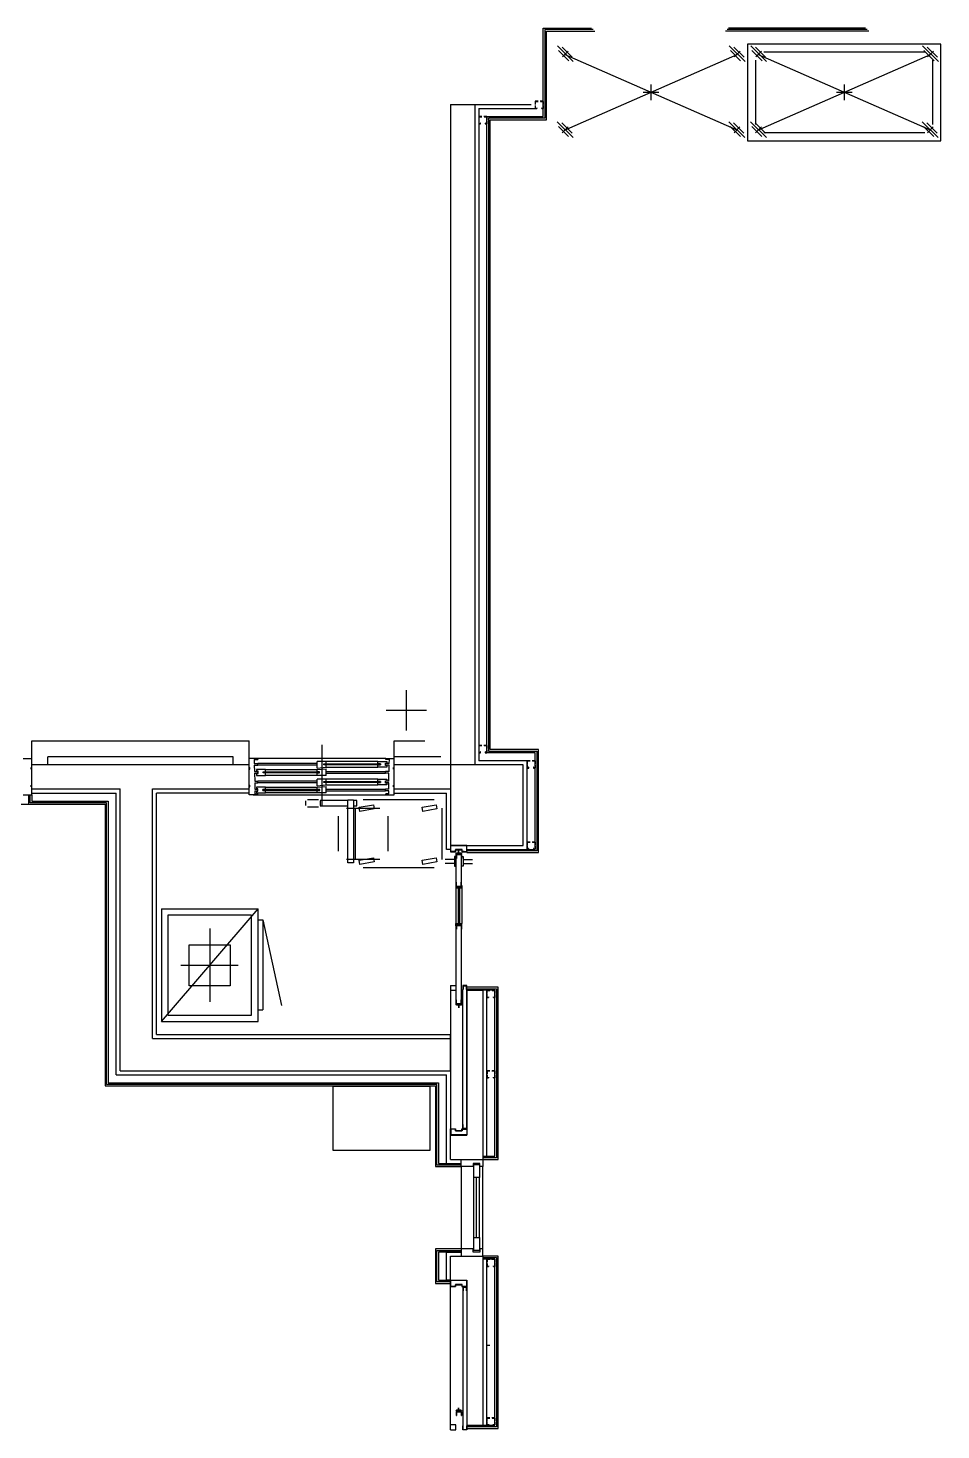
# Model space of a CAD drawing. Header units: millimetres. Extents: x 1148348 to 1160095, y -974650 to -965784.
# Drawn here: x 1154430 to 1160095, y -974489 to -965784 of the extents above; entities that cross this region are included whole.
import ezdxf

# ---------------------------------------------------------------- set-up
doc = ezdxf.new("R2010")
doc.units = ezdxf.units.MM
for name, color, linetype in [('04창호', 4, 'Continuous'), ('FIN', 150, 'Continuous'), ('SYM', 7, 'Continuous'), ('WAL', 3, 'Continuous'), ('WAL-2', 62, 'Continuous'), ('WIN', 4, 'Continuous'), ('급식기구', 8, 'Continuous'), ('기존', 9, 'Continuous')]:
    doc.layers.add(name, color=color, linetype=linetype)

# ---------------------------------------------------------------- blocks, each defined once
blk = doc.blocks.new('1f plan-1')
at = {"layer": '04창호'}
for p, q in [((1157052.196, -970858.899), (1157052.196, -970898.899)), ((1157067.196, -970858.899), (1157052.196, -970858.899)), ((1157053.796, -970860.499), (1157067.196, -970860.499)), ((1157053.796, -970897.299), (1157053.796, -970860.499)), ((1157151.596, -970862.099), (1157053.796, -970862.099)), ((1157067.196, -970860.499), (1157067.196, -970858.899)), ((1157122.196, -970860.499), (1157067.196, -970860.499)), ((1157122.196, -970858.899), (1157122.196, -970860.499)), ((1157153.196, -970858.899), (1157122.196, -970858.899)), ((1157122.196, -970860.499), (1157135.596, -970860.499)), ((1157151.596, -970860.499), (1157122.196, -970860.499)), ((1157151.596, -970897.299), (1157151.596, -970860.499)), ((1157153.196, -970898.899), (1157153.196, -970858.899)), ((1157075.727, -970946.399), (1157018.227, -970946.399)), ((1157052.196, -970898.899), (1157083.196, -970898.899)), ((1157081.596, -970897.299), (1157053.796, -970897.299)), ((1157075.727, -970928.899), (1157075.727, -970988.899)), ((1157085.727, -970928.899), (1157075.727, -970928.899)), ((1157081.596, -970885.299), (1157081.596, -970897.299)), ((1157123.796, -970885.299), (1157081.596, -970885.299)), ((1157083.196, -970886.899), (1157122.196, -970886.899)), ((1157083.196, -970898.899), (1157083.196, -970886.899)), ((1157085.727, -971112.899), (1157085.727, -970909.199)), ((1157085.927, -970908.899), (1157085.927, -970905.699)), ((1157101.727, -970908.899), (1157085.927, -970908.899)), ((1157095.027, -970908.999), (1157085.927, -970908.999)), ((1157095.027, -970908.999), (1157085.927, -970908.999)), ((1157086.227, -971112.899), (1157086.227, -970909.599)), ((1157094.627, -970909.499), (1157086.327, -970909.499)), ((1157094.627, -970909.499), (1157086.327, -970909.499)), ((1157094.627, -970909.699), (1157086.427, -970909.699)), ((1157086.427, -970909.699), (1157086.427, -970910.199)), ((1157086.427, -970909.699), (1157086.427, -970910.199)), ((1157094.627, -970909.699), (1157086.427, -970909.699)), ((1157095.027, -970910.199), (1157086.427, -970910.199)), ((1157095.027, -970910.199), (1157086.427, -970910.199)), ((1157086.427, -970914.999), (1157086.427, -970939.799)), ((1157086.427, -970939.799), (1157087.627, -970939.799)), ((1157086.627, -970914.799), (1157118.827, -970914.799)), ((1157087.627, -970916.099), (1157087.627, -970939.799)), ((1157087.727, -970915.999), (1157117.727, -970915.999)), ((1157087.927, -970906.999), (1157087.927, -970905.699)), ((1157101.727, -970906.999), (1157087.927, -970906.999)), ((1157101.727, -970910.299), (1157089.227, -970910.299)), ((1157089.227, -970910.299), (1157089.227, -970912.199)), ((1157089.227, -970912.199), (1157116.227, -970912.199)), ((1157095.227, -970909.199), (1157095.227, -970909.999)), ((1157095.227, -970909.199), (1157095.227, -970909.999)), ((1157101.727, -970906.999), (1157101.727, -970890.933)), ((1157101.727, -970910.299), (1157101.727, -970908.899)), ((1157103.727, -970906.999), (1157103.727, -970890.933)), ((1157117.527, -970906.999), (1157103.727, -970906.999)), ((1157103.727, -970910.299), (1157103.727, -970908.899)), ((1157103.727, -970908.899), (1157119.527, -970908.899)), ((1157103.727, -970910.299), (1157116.227, -970910.299)), ((1157110.227, -970909.199), (1157110.227, -970909.999)), ((1157110.227, -970909.199), (1157110.227, -970909.999)), ((1157110.427, -970908.999), (1157119.527, -970908.999)), ((1157110.427, -970908.999), (1157119.527, -970908.999)), ((1157110.427, -970910.199), (1157119.027, -970910.199)), ((1157110.427, -970910.199), (1157119.027, -970910.199)), ((1157110.827, -970909.499), (1157119.127, -970909.499)), ((1157110.827, -970909.499), (1157119.127, -970909.499)), ((1157110.827, -970909.699), (1157119.027, -970909.699)), ((1157110.827, -970909.699), (1157119.027, -970909.699)), ((1157116.227, -970910.299), (1157116.227, -970912.199)), ((1157117.527, -970905.699), (1157117.527, -970906.999)), ((1157117.827, -970916.099), (1157117.827, -970939.799)), ((1157117.827, -970939.799), (1157119.027, -970939.799)), ((1157119.027, -970909.699), (1157119.027, -970910.199)), ((1157119.027, -970909.699), (1157119.027, -970910.199)), ((1157119.027, -970914.999), (1157119.027, -970939.799)), ((1157119.227, -971112.899), (1157119.227, -970909.599)), ((1157119.527, -970905.699), (1157119.527, -970908.899)), ((1157119.727, -971112.899), (1157119.727, -970909.199)), ((1157119.727, -970928.899), (1157129.727, -970928.899)), ((1157122.196, -970886.899), (1157122.196, -970898.899)), ((1157122.196, -970898.899), (1157153.196, -970898.899)), ((1157123.796, -970897.299), (1157123.796, -970885.299)), ((1157123.796, -970897.299), (1157151.596, -970897.299)), ((1157135.596, -970897.299), (1157123.796, -970897.299)), ((1157129.727, -970928.899), (1157129.727, -970988.899)), ((1157129.727, -970946.399), (1157187.227, -970946.399)), ((1157075.727, -970971.399), (1157018.227, -970971.399)), ((1157075.727, -970988.899), (1157085.727, -970988.899)), ((1157129.727, -970988.899), (1157119.727, -970988.899)), ((1157129.727, -970971.399), (1157187.227, -970971.399)), ((1157084.727, -971108.899), (1157084.727, -971122.899)), ((1157084.727, -971108.899), (1157085.627, -971108.899)), ((1157084.727, -971122.899), (1157098.727, -971122.899)), ((1157084.727, -971122.899), (1157084.727, -971344.899)), ((1157085.627, -971108.899), (1157085.627, -971112.999)), ((1157085.627, -971112.999), (1157098.727, -971112.999)), ((1157085.627, -971113.899), (1157085.627, -971121.899)), ((1157085.627, -971113.899), (1157098.727, -971113.899)), ((1157085.627, -971121.899), (1157098.727, -971121.899)), ((1157086.227, -971112.899), (1157085.727, -971112.899)), ((1157086.227, -971112.899), (1157085.727, -971112.899)), ((1157086.427, -971112.699), (1157086.427, -971087.899)), ((1157086.427, -971087.899), (1157087.627, -971087.899)), ((1157086.627, -971112.899), (1157118.827, -971112.899)), ((1157086.627, -971112.899), (1157118.827, -971112.899)), ((1157087.627, -971111.599), (1157087.627, -971087.899)), ((1157087.727, -971111.699), (1157117.727, -971111.699)), ((1157087.727, -971111.699), (1157117.727, -971111.699)), ((1157098.727, -971112.999), (1157098.727, -971113.899)), ((1157098.727, -971121.899), (1157098.727, -971122.899)), ((1157098.727, -971122.899), (1157098.727, -971344.899)), ((1157100.227, -971113.391), (1157105.227, -971113.391)), ((1157100.227, -971354.421), (1157100.227, -971113.391)), ((1157101.727, -971354.421), (1157101.727, -971113.391)), ((1157103.727, -971354.421), (1157103.727, -971113.391)), ((1157105.227, -971354.421), (1157105.227, -971113.391)), ((1157106.727, -971112.999), (1157106.727, -971113.899)), ((1157106.727, -971112.999), (1157119.827, -971112.999)), ((1157106.727, -971113.899), (1157119.827, -971113.899)), ((1157106.727, -971121.899), (1157106.727, -971122.899)), ((1157106.727, -971121.899), (1157119.827, -971121.899)), ((1157106.727, -971122.899), (1157120.727, -971122.899)), ((1157106.727, -971122.899), (1157106.727, -971344.899)), ((1157117.827, -971111.599), (1157117.827, -971087.899)), ((1157117.827, -971087.899), (1157119.027, -971087.899)), ((1157119.027, -971112.699), (1157119.027, -971087.899)), ((1157119.227, -971112.899), (1157119.727, -971112.899)), ((1157119.227, -971112.899), (1157119.727, -971112.899)), ((1157119.227, -971112.999), (1157119.827, -971112.999)), ((1157119.227, -971112.999), (1157119.827, -971112.999)), ((1157119.827, -971108.899), (1157119.827, -971112.999)), ((1157119.827, -971108.899), (1157120.727, -971108.899)), ((1157119.827, -971113.899), (1157119.827, -971121.899)), ((1157120.727, -971108.899), (1157120.727, -971122.899)), ((1157120.727, -971122.899), (1157120.727, -971344.899)), ((1157084.727, -971358.899), (1157084.727, -971344.899)), ((1157084.727, -971344.899), (1157098.727, -971344.899)), ((1157084.727, -971358.899), (1157085.627, -971358.899)), ((1157085.627, -971353.899), (1157085.627, -971345.899)), ((1157085.627, -971345.899), (1157098.727, -971345.899)), ((1157085.627, -971353.899), (1157098.727, -971353.899)), ((1157085.627, -971358.899), (1157085.627, -971354.799)), ((1157085.627, -971354.799), (1157098.727, -971354.799)), ((1157086.227, -971354.899), (1157085.727, -971354.899)), ((1157086.227, -971354.899), (1157085.727, -971354.899)), ((1157085.727, -971848.599), (1157085.727, -971354.899)), ((1157086.227, -971848.204), (1157086.227, -971354.899)), ((1157086.427, -971355.099), (1157086.427, -971379.899)), ((1157086.427, -971379.899), (1157087.627, -971379.899)), ((1157086.627, -971354.899), (1157118.827, -971354.899)), ((1157086.627, -971354.899), (1157118.827, -971354.899)), ((1157087.627, -971356.199), (1157087.627, -971379.899)), ((1157087.727, -971356.099), (1157117.727, -971356.099)), ((1157087.727, -971356.099), (1157117.727, -971356.099)), ((1157098.727, -971345.899), (1157098.727, -971344.899)), ((1157098.727, -971354.799), (1157098.727, -971353.899)), ((1157100.227, -971354.421), (1157105.227, -971354.421)), ((1157106.727, -971345.899), (1157106.727, -971344.899)), ((1157106.727, -971344.899), (1157120.727, -971344.899)), ((1157106.727, -971345.899), (1157119.827, -971345.899)), ((1157106.727, -971354.799), (1157106.727, -971353.899)), ((1157106.727, -971353.899), (1157119.827, -971353.899)), ((1157106.727, -971354.799), (1157119.827, -971354.799)), ((1157117.827, -971356.199), (1157117.827, -971379.899)), ((1157117.827, -971379.899), (1157119.027, -971379.899)), ((1157119.027, -971355.099), (1157119.027, -971379.899)), ((1157119.227, -971354.799), (1157119.827, -971354.799)), ((1157119.227, -971354.799), (1157119.827, -971354.799)), ((1157119.227, -971354.899), (1157119.727, -971354.899)), ((1157119.227, -971354.899), (1157119.727, -971354.899)), ((1157119.227, -971848.199), (1157119.227, -971354.899)), ((1157119.727, -971848.599), (1157119.727, -971354.899)), ((1157119.827, -971353.899), (1157119.827, -971345.899)), ((1157119.827, -971358.899), (1157119.827, -971354.799)), ((1157119.827, -971358.899), (1157120.727, -971358.899)), ((1157120.727, -971358.899), (1157120.727, -971344.899)), ((1157052.196, -971728.899), (1157083.446, -971728.899)), ((1157052.196, -971728.899), (1157052.196, -972658.899)), ((1157083.446, -971728.899), (1157083.446, -971760.149)), ((1157128.196, -971728.899), (1157128.196, -971729.899)), ((1157153.196, -971728.899), (1157128.196, -971728.899)), ((1157152.196, -971729.899), (1157128.196, -971729.899)), ((1157128.196, -971729.899), (1157128.196, -971754.899)), ((1157152.196, -971729.899), (1157128.196, -971729.899)), ((1157129.696, -971731.399), (1157129.696, -971754.899)), ((1157129.696, -971731.399), (1157150.696, -971731.399)), ((1157150.696, -971754.899), (1157150.696, -971731.399)), ((1157152.196, -971754.899), (1157152.196, -971729.899)), ((1157152.196, -972617.899), (1157152.196, -971729.899)), ((1157153.196, -972618.899), (1157153.196, -971728.899)), ((1157083.446, -971760.149), (1157052.196, -971760.149)), ((1157086.427, -971817.999), (1157087.627, -971817.999)), ((1157086.427, -971842.799), (1157086.427, -971817.999)), ((1157087.627, -971841.699), (1157087.627, -971817.999)), ((1157117.827, -971817.999), (1157119.027, -971817.999)), ((1157117.827, -971841.699), (1157117.827, -971817.999)), ((1157119.027, -971842.799), (1157119.027, -971817.999)), ((1157128.196, -972592.899), (1157128.196, -971754.899)), ((1157129.696, -971754.899), (1157128.196, -971754.899)), ((1157150.696, -971754.899), (1157152.196, -971754.899)), ((1157095.027, -971848.799), (1157085.927, -971848.799)), ((1157095.027, -971848.799), (1157085.927, -971848.799)), ((1157095.027, -971848.799), (1157085.927, -971848.799)), ((1157085.927, -971848.899), (1157085.927, -971852.099)), ((1157101.727, -971848.899), (1157085.927, -971848.899)), ((1157094.627, -971848.299), (1157086.327, -971848.299)), ((1157094.627, -971848.299), (1157086.327, -971848.299)), ((1157094.627, -971848.299), (1157086.327, -971848.299)), ((1157095.027, -971847.599), (1157086.427, -971847.599)), ((1157086.427, -971848.099), (1157086.427, -971847.599)), ((1157086.427, -971848.099), (1157086.427, -971847.599)), ((1157095.027, -971847.599), (1157086.427, -971847.599)), ((1157086.427, -971848.099), (1157086.427, -971847.599)), ((1157095.027, -971847.599), (1157086.427, -971847.599)), ((1157094.627, -971848.099), (1157086.427, -971848.099)), ((1157094.627, -971848.099), (1157086.427, -971848.099)), ((1157094.627, -971848.099), (1157086.427, -971848.099)), ((1157086.627, -971842.999), (1157118.827, -971842.999)), ((1157087.727, -971841.799), (1157117.727, -971841.799)), ((1157087.927, -971850.799), (1157087.927, -971852.099)), ((1157101.727, -971850.799), (1157087.927, -971850.799)), ((1157089.227, -971845.599), (1157116.227, -971845.599)), ((1157089.227, -971847.499), (1157089.227, -971845.599)), ((1157101.727, -971847.499), (1157089.227, -971847.499)), ((1157095.227, -971848.599), (1157095.227, -971847.799)), ((1157095.227, -971848.599), (1157095.227, -971847.799)), ((1157095.227, -971848.599), (1157095.227, -971847.799)), ((1157101.727, -971847.499), (1157101.727, -971848.899)), ((1157101.727, -971850.799), (1157101.727, -971866.865)), ((1157103.727, -971847.499), (1157103.727, -971848.899)), ((1157103.727, -971847.499), (1157116.227, -971847.499)), ((1157103.727, -971848.899), (1157119.527, -971848.899)), ((1157103.727, -971850.799), (1157103.727, -971866.865)), ((1157117.527, -971850.799), (1157103.727, -971850.799)), ((1157110.227, -971848.599), (1157110.227, -971847.799)), ((1157110.227, -971848.599), (1157110.227, -971847.799)), ((1157110.227, -971848.599), (1157110.227, -971847.799)), ((1157110.427, -971847.599), (1157119.027, -971847.599)), ((1157110.427, -971847.599), (1157119.027, -971847.599)), ((1157110.427, -971847.599), (1157119.027, -971847.599)), ((1157110.427, -971848.799), (1157119.527, -971848.799)), ((1157110.427, -971848.799), (1157119.527, -971848.799)), ((1157110.427, -971848.799), (1157119.527, -971848.799)), ((1157110.827, -971848.099), (1157119.027, -971848.099)), ((1157110.827, -971848.099), (1157119.027, -971848.099)), ((1157110.827, -971848.099), (1157119.027, -971848.099)), ((1157110.827, -971848.299), (1157119.127, -971848.299)), ((1157110.827, -971848.299), (1157119.127, -971848.299)), ((1157110.827, -971848.299), (1157119.127, -971848.299)), ((1157116.227, -971847.499), (1157116.227, -971845.599)), ((1157117.527, -971852.099), (1157117.527, -971850.799)), ((1157119.027, -971848.099), (1157119.027, -971847.599)), ((1157119.027, -971848.099), (1157119.027, -971847.599)), ((1157119.027, -971848.099), (1157119.027, -971847.599)), ((1157119.527, -971852.099), (1157119.527, -971848.899)), ((1157129.696, -972592.899), (1157128.196, -972592.899)), ((1157128.196, -972617.899), (1157128.196, -972592.899)), ((1157129.696, -972616.399), (1157129.696, -972592.899)), ((1157150.696, -972592.899), (1157152.196, -972592.899)), ((1157150.696, -972592.899), (1157150.696, -972616.399)), ((1157152.196, -972592.899), (1157152.196, -972617.899)), ((1157052.196, -972618.899), (1157083.196, -972618.899)), ((1157052.196, -972658.899), (1157052.196, -972618.899)), ((1157052.196, -972658.899), (1157153.196, -972658.899)), ((1157053.796, -972620.499), (1157053.796, -972657.299)), ((1157081.596, -972620.499), (1157053.796, -972620.499)), ((1157151.596, -972657.299), (1157053.796, -972657.299)), ((1157081.596, -972632.499), (1157081.596, -972620.499)), ((1157123.796, -972632.499), (1157081.596, -972632.499)), ((1157083.196, -972618.899), (1157083.196, -972630.899)), ((1157083.196, -972630.899), (1157122.196, -972630.899)), ((1157122.196, -972618.899), (1157153.196, -972618.899)), ((1157122.196, -972630.899), (1157122.196, -972618.899)), ((1157123.796, -972620.499), (1157151.596, -972620.499)), ((1157123.796, -972620.499), (1157123.796, -972632.499)), ((1157152.196, -972617.899), (1157128.196, -972617.899)), ((1157128.196, -972617.899), (1157128.196, -972618.899)), ((1157128.196, -972617.899), (1157152.196, -972617.899)), ((1157152.196, -972618.899), (1157128.196, -972618.899)), ((1157129.696, -972616.399), (1157150.696, -972616.399)), ((1157151.596, -972620.499), (1157151.596, -972657.299)), ((1157153.196, -972618.899), (1157153.196, -972658.899)), ((1157052.196, -973558.899), (1157052.196, -973598.899)), ((1157052.196, -973558.899), (1157153.196, -973558.899)), ((1157052.196, -974488.899), (1157052.196, -973558.899)), ((1157053.796, -973597.299), (1157053.796, -973560.499)), ((1157151.596, -973560.499), (1157053.796, -973560.499)), ((1157151.596, -973597.299), (1157151.596, -973560.499)), ((1157153.196, -973598.899), (1157153.196, -973558.899)), ((1157052.196, -973598.899), (1157083.196, -973598.899)), ((1157081.596, -973597.299), (1157053.796, -973597.299)), ((1157081.596, -973585.299), (1157081.596, -973597.299)), ((1157123.796, -973585.299), (1157081.596, -973585.299)), ((1157083.196, -973586.899), (1157122.196, -973586.899)), ((1157083.196, -973598.899), (1157083.196, -973586.899)), ((1157122.196, -973586.899), (1157122.196, -973598.899)), ((1157122.196, -973598.899), (1157153.196, -973598.899)), ((1157123.796, -973597.299), (1157123.796, -973585.299)), ((1157123.796, -973597.299), (1157151.596, -973597.299)), ((1157128.196, -973599.899), (1157128.196, -973598.899)), ((1157152.196, -973598.899), (1157128.196, -973598.899)), ((1157152.196, -973599.899), (1157128.196, -973599.899)), ((1157128.196, -973599.899), (1157128.196, -973624.899)), ((1157128.196, -973599.899), (1157152.196, -973599.899)), ((1157128.196, -973624.899), (1157128.196, -974462.899)), ((1157129.696, -973624.899), (1157128.196, -973624.899)), ((1157129.696, -973601.399), (1157129.696, -973624.899)), ((1157129.696, -973601.399), (1157150.696, -973601.399)), ((1157150.696, -973624.899), (1157150.696, -973601.399)), ((1157150.696, -973624.899), (1157152.196, -973624.899)), ((1157152.196, -973624.899), (1157152.196, -973599.899)), ((1157152.196, -973599.899), (1157152.196, -974487.899)), ((1157153.196, -973598.899), (1157153.196, -974488.899)), ((1157085.927, -974368.899), (1157085.927, -974365.699)), ((1157101.727, -974368.899), (1157085.927, -974368.899)), ((1157095.027, -974368.999), (1157085.927, -974368.999)), ((1157095.027, -974368.999), (1157085.927, -974368.999)), ((1157095.027, -974368.999), (1157085.927, -974368.999)), ((1157094.627, -974369.499), (1157086.327, -974369.499)), ((1157094.627, -974369.499), (1157086.327, -974369.499)), ((1157094.627, -974369.499), (1157086.327, -974369.499)), ((1157094.627, -974369.699), (1157086.427, -974369.699)), ((1157086.427, -974369.699), (1157086.427, -974370.199)), ((1157086.427, -974369.699), (1157086.427, -974370.199)), ((1157094.627, -974369.699), (1157086.427, -974369.699)), ((1157086.427, -974369.699), (1157086.427, -974370.199)), ((1157094.627, -974369.699), (1157086.427, -974369.699)), ((1157095.027, -974370.199), (1157086.427, -974370.199)), ((1157095.027, -974370.199), (1157086.427, -974370.199)), ((1157095.027, -974370.199), (1157086.427, -974370.199)), ((1157086.427, -974374.999), (1157086.427, -974399.799)), ((1157086.427, -974399.799), (1157087.627, -974399.799)), ((1157086.627, -974374.799), (1157118.827, -974374.799)), ((1157087.627, -974376.099), (1157087.627, -974399.799)), ((1157087.727, -974375.999), (1157117.727, -974375.999)), ((1157087.927, -974366.999), (1157087.927, -974365.699)), ((1157101.727, -974366.999), (1157087.927, -974366.999)), ((1157101.727, -974370.299), (1157089.227, -974370.299)), ((1157089.227, -974370.299), (1157089.227, -974372.199)), ((1157089.227, -974372.199), (1157116.227, -974372.199)), ((1157095.227, -974369.199), (1157095.227, -974369.999)), ((1157095.227, -974369.199), (1157095.227, -974369.999)), ((1157095.227, -974369.199), (1157095.227, -974369.999)), ((1157101.727, -974366.999), (1157101.727, -974350.933)), ((1157101.727, -974370.299), (1157101.727, -974368.899)), ((1157103.727, -974366.999), (1157103.727, -974350.933)), ((1157117.527, -974366.999), (1157103.727, -974366.999)), ((1157103.727, -974370.299), (1157103.727, -974368.899)), ((1157103.727, -974368.899), (1157119.527, -974368.899)), ((1157103.727, -974370.299), (1157116.227, -974370.299)), ((1157110.227, -974369.199), (1157110.227, -974369.999)), ((1157110.227, -974369.199), (1157110.227, -974369.999)), ((1157110.227, -974369.199), (1157110.227, -974369.999)), ((1157110.427, -974368.999), (1157119.527, -974368.999)), ((1157110.427, -974368.999), (1157119.527, -974368.999)), ((1157110.427, -974368.999), (1157119.527, -974368.999)), ((1157110.427, -974370.199), (1157119.027, -974370.199)), ((1157110.427, -974370.199), (1157119.027, -974370.199)), ((1157110.427, -974370.199), (1157119.027, -974370.199)), ((1157110.827, -974369.499), (1157119.127, -974369.499)), ((1157110.827, -974369.499), (1157119.127, -974369.499)), ((1157110.827, -974369.499), (1157119.127, -974369.499)), ((1157110.827, -974369.699), (1157119.027, -974369.699)), ((1157110.827, -974369.699), (1157119.027, -974369.699)), ((1157110.827, -974369.699), (1157119.027, -974369.699)), ((1157116.227, -974370.299), (1157116.227, -974372.199)), ((1157117.527, -974365.699), (1157117.527, -974366.999)), ((1157117.827, -974376.099), (1157117.827, -974399.799)), ((1157117.827, -974399.799), (1157119.027, -974399.799)), ((1157119.027, -974369.699), (1157119.027, -974370.199)), ((1157119.027, -974369.699), (1157119.027, -974370.199)), ((1157119.027, -974369.699), (1157119.027, -974370.199)), ((1157119.027, -974374.999), (1157119.027, -974399.799)), ((1157119.527, -974365.699), (1157119.527, -974368.899)), ((1157083.446, -974457.649), (1157052.196, -974457.649)), ((1157052.196, -974488.899), (1157083.446, -974488.899)), ((1157083.446, -974488.899), (1157083.446, -974457.649)), ((1157129.696, -974462.899), (1157128.196, -974462.899)), ((1157128.196, -974487.899), (1157128.196, -974462.899)), ((1157152.196, -974487.899), (1157128.196, -974487.899)), ((1157128.196, -974488.899), (1157128.196, -974487.899)), ((1157152.196, -974487.899), (1157128.196, -974487.899)), ((1157153.196, -974488.899), (1157128.196, -974488.899)), ((1157129.696, -974486.399), (1157129.696, -974462.899)), ((1157129.696, -974486.399), (1157150.696, -974486.399)), ((1157150.696, -974462.899), (1157152.196, -974462.899)), ((1157150.696, -974462.899), (1157150.696, -974486.399)), ((1157152.196, -974462.899), (1157152.196, -974487.899))]:
    blk.add_line(p, q, dxfattribs=at)
at = {"layer": 'FIN'}
for p, q in [((1154452.196, -970533.899), (1154977.196, -970533.899)), ((1154977.196, -972283.899), (1154977.196, -970533.899)), ((1155802.196, -970533.899), (1155227.196, -970533.899)), ((1155227.196, -972033.899), (1155227.196, -970533.899)), ((1157277.196, -972788.899), (1157277.196, -971758.899)), ((1155227.196, -972033.899), (1157052.196, -972033.899)), ((1157052.196, -972058.899), (1157052.196, -972033.899)), ((1154977.196, -972283.899), (1157027.196, -972283.899)), ((1157027.196, -972833.899), (1157027.196, -972283.899)), ((1157027.196, -972833.899), (1157117.196, -972833.899)), ((1157027.196, -973558.899), (1157027.196, -973383.899)), ((1157027.196, -973383.899), (1157117.196, -973383.899)), ((1157277.196, -974458.899), (1157277.196, -973428.899)), ((1157052.196, -973558.899), (1157027.196, -973558.899))]:
    blk.add_line(p, q, dxfattribs=at)
at = {"layer": 'SYM'}
for p, q in [((1157595.696, -966238.899), (1157577.196, -966238.899)), ((1157577.196, -966238.899), (1157577.196, -966258.899)), ((1157578.196, -966258.045), (1157578.196, -966239.899)), ((1157578.196, -966239.899), (1157595.131, -966239.899)), ((1157627.196, -966238.899), (1157608.696, -966238.899)), ((1157609.261, -966239.899), (1157626.196, -966239.899)), ((1157626.196, -966239.899), (1157626.196, -966258.045)), ((1157627.196, -966258.899), (1157627.196, -966238.899)), ((1157245.696, -966333.899), (1157227.196, -966333.899)), ((1157227.196, -966333.899), (1157227.196, -966353.899)), ((1157228.196, -966353.045), (1157228.196, -966334.899)), ((1157228.196, -966334.899), (1157245.131, -966334.899)), ((1157277.196, -966333.899), (1157258.696, -966333.899)), ((1157259.261, -966334.899), (1157276.196, -966334.899)), ((1157276.196, -966334.899), (1157276.196, -966353.045)), ((1157277.196, -966353.899), (1157277.196, -966333.899)), ((1157577.196, -966263.899), (1157577.196, -966283.899)), ((1157577.196, -966283.899), (1157587.196, -966283.899)), ((1157578.196, -966282.899), (1157578.196, -966264.753)), ((1157586.196, -966282.899), (1157578.196, -966282.899)), ((1157587.196, -966278.899), (1157586.196, -966278.899)), ((1157586.196, -966278.899), (1157586.196, -966282.899)), ((1157587.196, -966283.899), (1157587.196, -966278.899)), ((1157618.196, -966278.899), (1157617.196, -966278.899)), ((1157617.196, -966278.899), (1157617.196, -966283.899)), ((1157617.196, -966283.899), (1157627.196, -966283.899)), ((1157618.196, -966282.899), (1157618.196, -966278.899)), ((1157626.196, -966282.899), (1157618.196, -966282.899)), ((1157626.196, -966264.753), (1157626.196, -966282.899)), ((1157627.196, -966283.899), (1157627.196, -966263.899)), ((1157227.196, -966358.899), (1157227.196, -966378.899)), ((1157227.196, -966378.899), (1157237.196, -966378.899)), ((1157228.196, -966377.899), (1157228.196, -966359.753)), ((1157236.196, -966377.899), (1157228.196, -966377.899)), ((1157237.196, -966373.899), (1157236.196, -966373.899)), ((1157236.196, -966373.899), (1157236.196, -966377.899)), ((1157237.196, -966378.899), (1157237.196, -966373.899)), ((1157268.196, -966373.899), (1157267.196, -966373.899)), ((1157267.196, -966373.899), (1157267.196, -966378.899)), ((1157267.196, -966378.899), (1157277.196, -966378.899)), ((1157268.196, -966377.899), (1157268.196, -966373.899)), ((1157276.196, -966377.899), (1157268.196, -966377.899)), ((1157276.196, -966359.753), (1157276.196, -966377.899)), ((1157277.196, -966378.899), (1157277.196, -966358.899)), ((1157245.696, -970238.899), (1157227.196, -970238.899)), ((1157227.196, -970238.899), (1157227.196, -970258.899)), ((1157228.196, -970258.045), (1157228.196, -970239.899)), ((1157228.196, -970239.899), (1157245.131, -970239.899)), ((1157277.196, -970238.899), (1157258.696, -970238.899)), ((1157259.261, -970239.899), (1157276.196, -970239.899)), ((1157276.196, -970239.899), (1157276.196, -970258.045)), ((1157277.196, -970258.899), (1157277.196, -970238.899)), ((1157227.196, -970263.899), (1157227.196, -970283.899)), ((1157227.196, -970283.899), (1157237.196, -970283.899)), ((1157228.196, -970282.899), (1157228.196, -970264.753)), ((1157236.196, -970282.899), (1157228.196, -970282.899)), ((1157237.196, -970278.899), (1157236.196, -970278.899)), ((1157236.196, -970278.899), (1157236.196, -970282.899)), ((1157237.196, -970283.899), (1157237.196, -970278.899)), ((1157268.196, -970278.899), (1157267.196, -970278.899)), ((1157267.196, -970278.899), (1157267.196, -970283.899)), ((1157267.196, -970283.899), (1157277.196, -970283.899)), ((1157268.196, -970282.899), (1157268.196, -970278.899)), ((1157276.196, -970282.899), (1157268.196, -970282.899)), ((1157276.196, -970264.753), (1157276.196, -970282.899)), ((1157277.196, -970283.899), (1157277.196, -970263.899)), ((1157545.696, -970333.899), (1157527.196, -970333.899)), ((1157527.196, -970333.899), (1157527.196, -970353.899)), ((1157528.196, -970353.045), (1157528.196, -970334.899)), ((1157528.196, -970334.899), (1157545.131, -970334.899)), ((1157577.196, -970333.899), (1157558.696, -970333.899)), ((1157559.261, -970334.899), (1157576.196, -970334.899)), ((1157576.196, -970334.899), (1157576.196, -970353.045)), ((1157577.196, -970353.899), (1157577.196, -970333.899)), ((1157527.196, -970358.899), (1157527.196, -970378.899)), ((1157527.196, -970378.899), (1157537.196, -970378.899)), ((1157528.196, -970377.899), (1157528.196, -970359.753)), ((1157536.196, -970377.899), (1157528.196, -970377.899)), ((1157537.196, -970373.899), (1157536.196, -970373.899)), ((1157536.196, -970373.899), (1157536.196, -970377.899)), ((1157537.196, -970378.899), (1157537.196, -970373.899)), ((1157568.196, -970373.899), (1157567.196, -970373.899)), ((1157567.196, -970373.899), (1157567.196, -970378.899)), ((1157567.196, -970378.899), (1157577.196, -970378.899)), ((1157568.196, -970377.899), (1157568.196, -970373.899)), ((1157576.196, -970377.899), (1157568.196, -970377.899)), ((1157576.196, -970359.753), (1157576.196, -970377.899)), ((1157577.196, -970378.899), (1157577.196, -970358.899)), ((1152972.196, -970603.899), (1154432.196, -970603.899)), ((1157545.696, -970838.899), (1157527.196, -970838.899)), ((1157527.196, -970838.899), (1157527.196, -970858.899)), ((1157528.196, -970858.045), (1157528.196, -970839.899)), ((1157528.196, -970839.899), (1157545.131, -970839.899)), ((1157577.196, -970838.899), (1157558.696, -970838.899)), ((1157559.261, -970839.899), (1157576.196, -970839.899)), ((1157576.196, -970839.899), (1157576.196, -970858.045)), ((1157577.196, -970858.899), (1157577.196, -970838.899)), ((1157527.196, -970863.899), (1157527.196, -970883.899)), ((1157527.196, -970883.899), (1157537.196, -970883.899)), ((1157528.196, -970882.899), (1157528.196, -970864.753)), ((1157536.196, -970882.899), (1157528.196, -970882.899)), ((1157537.196, -970878.899), (1157536.196, -970878.899)), ((1157536.196, -970878.899), (1157536.196, -970882.899)), ((1157537.196, -970883.899), (1157537.196, -970878.899)), ((1157568.196, -970878.899), (1157567.196, -970878.899)), ((1157567.196, -970878.899), (1157567.196, -970883.899)), ((1157567.196, -970883.899), (1157577.196, -970883.899)), ((1157568.196, -970882.899), (1157568.196, -970878.899)), ((1157576.196, -970882.899), (1157568.196, -970882.899)), ((1157576.196, -970864.753), (1157576.196, -970882.899)), ((1157577.196, -970883.899), (1157577.196, -970863.899)), ((1157295.696, -971758.899), (1157277.196, -971758.899)), ((1157277.196, -971758.899), (1157277.196, -971778.899)), ((1157277.196, -971783.899), (1157277.196, -971803.899)), ((1157277.196, -971803.899), (1157287.196, -971803.899)), ((1157278.196, -971778.045), (1157278.196, -971759.899)), ((1157278.196, -971759.899), (1157295.131, -971759.899)), ((1157278.196, -971802.899), (1157278.196, -971784.753)), ((1157286.196, -971802.899), (1157278.196, -971802.899)), ((1157287.196, -971798.899), (1157286.196, -971798.899)), ((1157286.196, -971798.899), (1157286.196, -971802.899)), ((1157287.196, -971803.899), (1157287.196, -971798.899)), ((1157327.196, -971758.899), (1157308.696, -971758.899)), ((1157309.261, -971759.899), (1157326.196, -971759.899)), ((1157318.196, -971798.899), (1157317.196, -971798.899)), ((1157317.196, -971798.899), (1157317.196, -971803.899)), ((1157317.196, -971803.899), (1157327.196, -971803.899)), ((1157318.196, -971802.899), (1157318.196, -971798.899)), ((1157326.196, -971802.899), (1157318.196, -971802.899)), ((1157326.196, -971759.899), (1157326.196, -971778.045)), ((1157326.196, -971784.753), (1157326.196, -971802.899)), ((1157327.196, -971778.899), (1157327.196, -971758.899)), ((1157327.196, -971803.899), (1157327.196, -971783.899)), ((1157277.196, -972278.008), (1157277.196, -972258.008)), ((1157277.196, -972258.008), (1157295.696, -972258.008)), ((1157277.196, -972303.008), (1157277.196, -972283.008)), ((1157287.196, -972303.008), (1157277.196, -972303.008)), ((1157295.131, -972259.008), (1157278.196, -972259.008)), ((1157278.196, -972259.008), (1157278.196, -972277.154)), ((1157278.196, -972283.862), (1157278.196, -972302.008)), ((1157278.196, -972302.008), (1157286.196, -972302.008)), ((1157286.196, -972302.008), (1157286.196, -972298.008)), ((1157286.196, -972298.008), (1157287.196, -972298.008)), ((1157287.196, -972298.008), (1157287.196, -972303.008)), ((1157308.696, -972258.008), (1157327.196, -972258.008)), ((1157326.196, -972259.008), (1157309.261, -972259.008)), ((1157317.196, -972303.008), (1157317.196, -972298.008)), ((1157317.196, -972298.008), (1157318.196, -972298.008)), ((1157327.196, -972303.008), (1157317.196, -972303.008)), ((1157318.196, -972298.008), (1157318.196, -972302.008)), ((1157318.196, -972302.008), (1157326.196, -972302.008)), ((1157326.196, -972277.154), (1157326.196, -972259.008)), ((1157326.196, -972302.008), (1157326.196, -972283.862)), ((1157327.196, -972258.008), (1157327.196, -972278.008)), ((1157327.196, -972283.008), (1157327.196, -972303.008)), ((1157277.196, -973448.899), (1157277.196, -973428.899)), ((1157277.196, -973428.899), (1157295.696, -973428.899)), ((1157277.196, -973473.899), (1157277.196, -973453.899)), ((1157287.196, -973473.899), (1157277.196, -973473.899)), ((1157295.131, -973429.899), (1157278.196, -973429.899)), ((1157278.196, -973429.899), (1157278.196, -973448.045)), ((1157278.196, -973454.753), (1157278.196, -973472.899)), ((1157278.196, -973472.899), (1157286.196, -973472.899)), ((1157286.196, -973472.899), (1157286.196, -973468.899)), ((1157286.196, -973468.899), (1157287.196, -973468.899)), ((1157287.196, -973468.899), (1157287.196, -973473.899)), ((1157308.696, -973428.899), (1157327.196, -973428.899)), ((1157326.196, -973429.899), (1157309.261, -973429.899)), ((1157317.196, -973473.899), (1157317.196, -973468.899)), ((1157317.196, -973468.899), (1157318.196, -973468.899)), ((1157327.196, -973473.899), (1157317.196, -973473.899)), ((1157318.196, -973468.899), (1157318.196, -973472.899)), ((1157318.196, -973472.899), (1157326.196, -973472.899)), ((1157326.196, -973448.045), (1157326.196, -973429.899)), ((1157326.196, -973472.899), (1157326.196, -973454.753)), ((1157327.196, -973428.899), (1157327.196, -973448.899)), ((1157327.196, -973453.899), (1157327.196, -973473.899)), ((1157295.131, -973964.899), (1157278.196, -973964.899)), ((1157295.696, -974413.899), (1157277.196, -974413.899)), ((1157277.196, -974413.899), (1157277.196, -974433.899)), ((1157278.196, -974433.045), (1157278.196, -974414.899)), ((1157278.196, -974414.899), (1157295.131, -974414.899)), ((1157327.196, -974413.899), (1157308.696, -974413.899)), ((1157309.261, -974414.899), (1157326.196, -974414.899)), ((1157326.196, -974414.899), (1157326.196, -974433.045)), ((1157327.196, -974433.899), (1157327.196, -974413.899)), ((1157277.196, -974438.899), (1157277.196, -974458.899)), ((1157277.196, -974458.899), (1157287.196, -974458.899)), ((1157278.196, -974457.899), (1157278.196, -974439.753)), ((1157286.196, -974457.899), (1157278.196, -974457.899)), ((1157287.196, -974453.899), (1157286.196, -974453.899)), ((1157286.196, -974453.899), (1157286.196, -974457.899)), ((1157287.196, -974458.899), (1157287.196, -974453.899)), ((1157318.196, -974453.899), (1157317.196, -974453.899)), ((1157317.196, -974453.899), (1157317.196, -974458.899)), ((1157317.196, -974458.899), (1157327.196, -974458.899)), ((1157318.196, -974457.899), (1157318.196, -974453.899)), ((1157326.196, -974457.899), (1157318.196, -974457.899)), ((1157326.196, -974439.753), (1157326.196, -974457.899)), ((1157327.196, -974458.899), (1157327.196, -974438.899))]:
    blk.add_line(p, q, dxfattribs=at)
at = {"layer": 'WAL'}
for p, q in [((1154452.196, -970408.899), (1154452.196, -970208.899)), ((1154452.196, -970208.899), (1155802.196, -970208.899)), ((1155802.196, -970508.899), (1155802.196, -970208.899)), ((1154552.196, -970358.899), (1154552.196, -970308.899)), ((1155702.196, -970308.899), (1154552.196, -970308.899)), ((1155702.196, -970358.899), (1155702.196, -970308.899)), ((1155802.196, -970358.899), (1154452.196, -970358.899)), ((1154452.196, -970508.899), (1154452.196, -970408.899)), ((1154452.196, -970508.899), (1155002.196, -970508.899)), ((1155002.196, -972258.899), (1155002.196, -970508.899)), ((1155202.196, -970508.899), (1155802.196, -970508.899)), ((1155202.196, -972058.899), (1155202.196, -970508.899)), ((1157152.196, -971758.899), (1157252.196, -971758.899)), ((1157152.196, -971758.899), (1157152.196, -972658.899)), ((1157252.196, -971758.899), (1157252.196, -972808.899)), ((1155202.196, -972058.899), (1157052.196, -972058.899)), ((1157052.196, -972258.899), (1157052.196, -972058.899)), ((1155002.196, -972258.899), (1157052.196, -972258.899)), ((1157052.196, -972808.899), (1157052.196, -972658.899)), ((1157052.196, -972658.899), (1157152.196, -972658.899)), ((1157052.196, -972808.899), (1157252.196, -972808.899)), ((1157052.196, -973558.899), (1157052.196, -973408.899)), ((1157052.196, -973408.899), (1157252.196, -973408.899)), ((1157252.196, -973408.899), (1157252.196, -974458.899)), ((1157052.196, -973558.899), (1157152.196, -973558.899)), ((1157152.196, -973558.899), (1157152.196, -974458.899)), ((1157152.196, -974458.899), (1157252.196, -974458.899))]:
    blk.add_line(p, q, dxfattribs=at)
at = {"layer": 'WAL-2'}
for p, q in [((1157627.196, -966333.899), (1157627.196, -965783.992)), ((1157627.196, -965783.992), (1157927.196, -965783.992)), ((1157937.196, -965793.992), (1157637.196, -965793.992)), ((1157637.196, -965793.992), (1157637.196, -966343.899)), ((1157647.196, -966353.899), (1157647.196, -965803.992)), ((1157647.196, -965803.992), (1157947.196, -965803.992)), ((1159647.196, -965803.946), (1158757.196, -965803.946)), ((1159637.196, -965793.946), (1158767.196, -965793.946)), ((1159627.196, -965783.946), (1158777.196, -965783.946)), ((1157277.196, -970283.899), (1157277.196, -966333.899)), ((1157277.196, -966333.899), (1157627.196, -966333.899)), ((1157637.196, -966343.899), (1157287.196, -966343.899)), ((1157287.196, -966343.899), (1157287.196, -970273.899)), ((1157297.196, -970263.899), (1157297.196, -966353.899)), ((1157297.196, -966353.899), (1157647.196, -966353.899)), ((1157577.196, -970283.899), (1157277.196, -970283.899)), ((1157287.196, -970273.899), (1157587.196, -970273.899)), ((1157597.196, -970263.899), (1157297.196, -970263.899)), ((1157577.196, -970883.899), (1157577.196, -970283.899)), ((1157587.196, -970273.899), (1157587.196, -970893.899)), ((1157597.196, -970903.899), (1157597.196, -970263.899)), ((1154432.196, -970544.29), (1154432.196, -970603.899)), ((1154442.196, -970593.899), (1154442.196, -970544.29)), ((1154917.196, -970593.899), (1154442.196, -970593.899)), ((1154452.196, -970544.29), (1154452.196, -970583.899)), ((1154452.196, -970583.899), (1154927.196, -970583.899)), ((1154917.196, -972342.899), (1154917.196, -970593.899)), ((1154927.196, -970583.899), (1154927.196, -972332.899)), ((1154432.196, -970603.899), (1154907.196, -970603.899)), ((1154907.196, -970603.899), (1154907.196, -972352.899)), ((1157152.196, -970883.899), (1157577.196, -970883.899)), ((1157587.196, -970893.899), (1157152.196, -970893.899)), ((1157152.196, -970898.899), (1157152.196, -970903.899)), ((1157152.196, -970903.899), (1157597.196, -970903.899)), ((1157347.196, -971738.899), (1157152.196, -971738.899)), ((1157152.196, -971748.899), (1157337.196, -971748.899)), ((1157327.196, -971758.899), (1157252.196, -971758.899)), ((1157327.196, -972788.899), (1157327.196, -971758.899)), ((1157337.196, -971748.899), (1157337.196, -972798.899)), ((1157347.196, -972808.899), (1157347.196, -971738.899)), ((1156967.196, -972342.899), (1154917.196, -972342.899)), ((1154927.196, -972332.899), (1156977.196, -972332.899)), ((1156967.196, -972843.899), (1156967.196, -972342.899)), ((1156977.196, -972332.899), (1156977.196, -972833.899)), ((1154907.196, -972352.899), (1156957.196, -972352.899)), ((1156957.196, -972352.899), (1156957.196, -972853.899)), ((1156957.196, -972853.899), (1157117.196, -972853.899)), ((1157117.196, -972843.899), (1156967.196, -972843.899)), ((1156977.196, -972833.899), (1157117.196, -972833.899)), ((1157252.196, -972788.899), (1157327.196, -972788.899)), ((1157337.196, -972798.899), (1157252.196, -972798.899)), ((1157252.196, -972808.899), (1157347.196, -972808.899)), ((1157117.196, -973363.899), (1156957.196, -973363.899)), ((1156957.196, -973363.899), (1156957.196, -973578.899)), ((1156967.196, -973568.899), (1156967.196, -973373.899)), ((1156967.196, -973373.899), (1157117.196, -973373.899)), ((1157117.196, -973383.899), (1156977.196, -973383.899)), ((1156977.196, -973383.899), (1156977.196, -973558.899)), ((1157347.196, -973408.899), (1157252.196, -973408.899)), ((1157252.196, -973418.899), (1157337.196, -973418.899)), ((1157327.196, -973428.899), (1157252.196, -973428.899)), ((1157327.196, -974458.899), (1157327.196, -973428.899)), ((1157337.196, -973418.899), (1157337.196, -974468.899)), ((1157347.196, -974478.899), (1157347.196, -973408.899)), ((1156977.196, -973558.899), (1157052.196, -973558.899)), ((1156957.196, -973578.899), (1157052.196, -973578.899)), ((1157052.196, -973568.899), (1156967.196, -973568.899)), ((1157337.196, -974468.899), (1157152.196, -974468.899)), ((1157152.196, -974478.899), (1157347.196, -974478.899)), ((1157252.196, -974458.899), (1157327.196, -974458.899))]:
    blk.add_line(p, q, dxfattribs=at)
at = {"layer": 'WIN'}
for p, q in [((1156252.696, -970234.252), (1156252.696, -970615.013)), ((1154399.196, -970319.29), (1154452.196, -970319.29)), ((1154452.196, -970519.29), (1154452.196, -970319.29)), ((1154452.196, -970375.79), (1154452.196, -970319.29)), ((1155802.196, -970519.29), (1155802.196, -970319.29)), ((1155802.196, -970375.79), (1155802.196, -970319.29)), ((1155855.196, -970319.29), (1155802.196, -970319.29)), ((1155832.316, -970325.29), (1155833.076, -970351.29)), ((1155832.316, -970325.29), (1155855.196, -970325.29)), ((1155855.196, -970319.29), (1155855.196, -970325.29)), ((1156650.196, -970319.29), (1155855.196, -970319.29)), ((1156279.196, -970338.29), (1156224.196, -970338.29)), ((1156224.196, -970379.29), (1156224.196, -970338.29)), ((1156279.196, -970353.29), (1156279.196, -970338.29)), ((1156601.196, -970338.29), (1156279.196, -970338.29)), ((1156601.196, -970338.29), (1156656.196, -970338.29)), ((1156601.196, -970353.29), (1156601.196, -970338.29)), ((1156649.196, -970319.29), (1156702.196, -970319.29)), ((1156650.196, -970324.79), (1156650.196, -970319.29)), ((1156671.776, -970324.79), (1156650.196, -970324.79)), ((1156656.196, -970338.29), (1156656.196, -970349.29)), ((1156671.096, -970351.29), (1156671.776, -970324.79)), ((1156702.196, -970519.29), (1156702.196, -970319.29)), ((1156702.196, -970375.79), (1156702.196, -970319.29)), ((1154448.196, -970385.79), (1154448.196, -970375.79)), ((1154452.196, -970385.79), (1154448.196, -970385.79)), ((1154452.196, -970485.79), (1154452.196, -970385.79)), ((1155802.196, -970375.79), (1155806.196, -970375.79)), ((1155802.196, -970485.79), (1155802.196, -970385.79)), ((1155802.196, -970385.79), (1155806.196, -970385.79)), ((1155806.196, -970385.79), (1155806.196, -970375.79)), ((1155833.096, -970351.29), (1155855.196, -970351.29)), ((1155833.436, -970361.29), (1155834.616, -970401.25)), ((1155833.436, -970361.29), (1155855.196, -970361.29)), ((1155834.636, -970401.29), (1155855.196, -970401.29)), ((1155834.976, -970411.19), (1155836.196, -970460.79)), ((1155834.976, -970411.23), (1155855.196, -970411.23)), ((1155902.696, -970388.23), (1155847.696, -970388.23)), ((1155847.696, -970388.23), (1155847.696, -970399.23)), ((1155856.696, -970399.23), (1155847.696, -970399.23)), ((1155847.696, -970413.23), (1155856.696, -970413.23)), ((1155847.696, -970413.23), (1155847.696, -970424.23)), ((1155847.696, -970424.23), (1155902.696, -970424.23)), ((1155855.196, -970361.29), (1155855.196, -970351.29)), ((1156224.196, -970351.29), (1155855.196, -970351.29)), ((1156224.196, -970361.29), (1155855.196, -970361.29)), ((1155855.196, -970411.29), (1155855.196, -970401.29)), ((1155856.696, -970413.23), (1155856.696, -970399.23)), ((1155887.696, -970403.23), (1155902.696, -970403.23)), ((1155887.696, -970408.23), (1155887.696, -970403.23)), ((1155887.696, -970408.23), (1155887.696, -970403.23)), ((1155887.696, -970403.23), (1156224.196, -970403.23)), ((1155902.696, -970408.23), (1155887.696, -970408.23)), ((1156224.196, -970408.23), (1155887.696, -970408.23)), ((1155902.696, -970403.23), (1155902.696, -970388.23)), ((1155902.696, -970388.23), (1156224.196, -970388.23)), ((1155902.696, -970424.23), (1155902.696, -970408.23)), ((1156224.196, -970424.23), (1155902.696, -970424.23)), ((1156224.196, -970379.29), (1156279.196, -970374.29)), ((1156224.196, -970388.23), (1156279.196, -970383.23)), ((1156224.196, -970403.23), (1156224.196, -970388.23)), ((1156239.196, -970403.23), (1156224.196, -970403.23)), ((1156224.196, -970424.23), (1156224.196, -970408.23)), ((1156224.196, -970408.23), (1156239.196, -970408.23)), ((1156279.196, -970424.23), (1156224.196, -970424.23)), ((1156239.196, -970408.23), (1156239.196, -970403.23)), ((1156264.196, -970353.29), (1156279.196, -970353.29)), ((1156264.196, -970358.29), (1156264.196, -970353.29)), ((1156279.196, -970358.29), (1156264.196, -970358.29)), ((1156279.196, -970353.29), (1156616.196, -970353.29)), ((1156279.196, -970374.29), (1156279.196, -970358.29)), ((1156616.196, -970358.29), (1156279.196, -970358.29)), ((1156279.196, -970374.29), (1156601.196, -970374.29)), ((1156279.196, -970424.23), (1156279.196, -970383.23)), ((1156279.196, -970401.29), (1156648.196, -970401.29)), ((1156279.196, -970411.23), (1156648.196, -970411.23)), ((1156616.196, -970353.29), (1156601.196, -970353.29)), ((1156601.196, -970374.29), (1156601.196, -970358.29)), ((1156601.196, -970358.29), (1156616.196, -970358.29)), ((1156656.196, -970374.29), (1156601.196, -970374.29)), ((1156616.196, -970358.29), (1156616.196, -970353.29)), ((1156616.196, -970353.29), (1156616.196, -970358.29)), ((1156647.196, -970349.29), (1156656.196, -970349.29)), ((1156647.196, -970363.29), (1156647.196, -970349.29)), ((1156656.196, -970363.29), (1156647.196, -970363.29)), ((1156671.096, -970351.29), (1156648.196, -970351.29)), ((1156648.196, -970361.23), (1156648.196, -970351.29)), ((1156670.816, -970361.29), (1156648.196, -970361.29)), ((1156669.776, -970401.29), (1156648.196, -970401.29)), ((1156648.196, -970411.23), (1156648.196, -970401.29)), ((1156669.496, -970411.29), (1156648.196, -970411.29)), ((1156656.196, -970363.29), (1156656.196, -970374.29)), ((1156668.216, -970460.79), (1156669.496, -970411.29)), ((1156669.776, -970401.29), (1156670.816, -970361.29)), ((1156698.196, -970385.79), (1156698.196, -970375.79)), ((1156702.196, -970375.79), (1156698.196, -970375.79)), ((1156702.196, -970385.79), (1156698.196, -970385.79)), ((1156702.196, -970485.79), (1156702.196, -970385.79)), ((1154452.196, -970485.79), (1154448.196, -970485.79)), ((1154448.196, -970495.79), (1154448.196, -970485.79)), ((1154452.196, -970495.79), (1154448.196, -970495.79)), ((1154452.196, -970544.29), (1154452.196, -970495.79)), ((1155802.196, -970485.79), (1155806.196, -970485.79)), ((1155802.196, -970544.29), (1155802.196, -970495.79)), ((1155802.196, -970495.79), (1155806.196, -970495.79)), ((1155806.196, -970495.79), (1155806.196, -970485.79)), ((1155836.196, -970460.79), (1155855.196, -970460.79)), ((1155836.196, -970470.79), (1155855.196, -970470.79)), ((1155836.196, -970470.79), (1155836.196, -970510.79)), ((1155836.196, -970510.79), (1155855.196, -970510.79)), ((1155847.196, -970497.79), (1155847.196, -970508.79)), ((1155902.196, -970497.79), (1155847.196, -970497.79)), ((1155856.196, -970508.79), (1155847.196, -970508.79)), ((1155855.196, -970470.79), (1155855.196, -970460.79)), ((1156224.696, -970460.79), (1155855.196, -970460.79)), ((1156224.696, -970470.79), (1155855.196, -970470.79)), ((1155855.196, -970520.79), (1155855.196, -970510.79)), ((1155855.196, -970520.79), (1155855.196, -970510.79)), ((1155856.196, -970522.79), (1155856.196, -970508.79)), ((1155887.196, -970512.79), (1155902.196, -970512.79)), ((1155887.196, -970517.79), (1155887.196, -970512.79)), ((1155887.196, -970512.79), (1155887.196, -970517.79)), ((1156224.696, -970512.79), (1155887.196, -970512.79)), ((1155902.196, -970512.79), (1155902.196, -970497.79)), ((1155902.196, -970497.79), (1156224.696, -970497.79)), ((1156279.696, -970447.79), (1156224.696, -970447.79)), ((1156224.696, -970488.79), (1156224.696, -970447.79)), ((1156224.696, -970488.79), (1156279.696, -970483.79)), ((1156224.696, -970497.79), (1156279.696, -970492.79)), ((1156224.696, -970512.79), (1156224.696, -970497.79)), ((1156239.696, -970512.79), (1156224.696, -970512.79)), ((1156239.696, -970517.79), (1156239.696, -970512.79)), ((1156264.696, -970462.79), (1156279.696, -970462.79)), ((1156264.696, -970467.79), (1156264.696, -970462.79)), ((1156279.696, -970467.79), (1156264.696, -970467.79)), ((1156279.696, -970462.79), (1156279.696, -970447.79)), ((1156601.196, -970447.79), (1156279.696, -970447.79)), ((1156279.696, -970462.79), (1156616.196, -970462.79)), ((1156279.696, -970483.79), (1156279.696, -970467.79)), ((1156616.196, -970467.79), (1156279.696, -970467.79)), ((1156279.696, -970483.79), (1156601.196, -970483.79)), ((1156279.696, -970533.79), (1156279.696, -970492.79)), ((1156279.696, -970510.79), (1156648.196, -970510.79)), ((1156601.196, -970447.79), (1156656.196, -970447.79)), ((1156601.196, -970462.79), (1156601.196, -970447.79)), ((1156616.196, -970462.79), (1156601.196, -970462.79)), ((1156601.196, -970483.79), (1156601.196, -970467.79)), ((1156601.196, -970467.79), (1156616.196, -970467.79)), ((1156656.196, -970483.79), (1156601.196, -970483.79)), ((1156616.196, -970467.79), (1156616.196, -970462.79)), ((1156616.196, -970462.79), (1156616.196, -970467.79)), ((1156647.196, -970458.79), (1156656.196, -970458.79)), ((1156647.196, -970472.79), (1156647.196, -970458.79)), ((1156656.196, -970472.79), (1156647.196, -970472.79)), ((1156668.216, -970460.79), (1156648.196, -970460.79)), ((1156648.196, -970470.73), (1156648.196, -970460.79)), ((1156668.196, -970470.79), (1156648.196, -970470.79)), ((1156668.196, -970510.79), (1156648.196, -970510.79)), ((1156648.196, -970520.79), (1156648.196, -970510.79)), ((1156656.196, -970447.79), (1156656.196, -970458.79)), ((1156656.196, -970472.79), (1156656.196, -970483.79)), ((1156668.196, -970510.79), (1156668.196, -970470.79)), ((1156702.196, -970485.79), (1156698.196, -970485.79)), ((1156698.196, -970495.79), (1156698.196, -970485.79)), ((1156702.196, -970495.79), (1156698.196, -970495.79)), ((1156702.196, -970544.29), (1156702.196, -970495.79)), ((1154399.196, -970544.29), (1154452.196, -970544.29)), ((1155855.196, -970544.29), (1155802.196, -970544.29)), ((1155827.196, -970544.29), (1156677.196, -970544.29)), ((1155836.196, -970520.79), (1155855.196, -970520.79)), ((1155836.196, -970520.79), (1155836.196, -970538.29)), ((1155836.196, -970538.29), (1155855.196, -970538.29)), ((1155847.196, -970522.79), (1155847.196, -970533.79)), ((1155847.196, -970522.79), (1155856.196, -970522.79)), ((1155847.196, -970533.79), (1155902.196, -970533.79)), ((1155855.196, -970544.29), (1155855.196, -970538.29)), ((1155902.196, -970517.79), (1155887.196, -970517.79)), ((1155887.196, -970517.79), (1156224.696, -970517.79)), ((1155902.196, -970533.79), (1155902.196, -970517.79)), ((1156224.696, -970533.79), (1155902.196, -970533.79)), ((1156224.696, -970533.79), (1156224.696, -970517.79)), ((1156224.696, -970517.79), (1156239.696, -970517.79)), ((1156279.696, -970533.79), (1156224.696, -970533.79)), ((1156279.696, -970520.79), (1156648.196, -970520.79)), ((1156668.196, -970520.79), (1156648.196, -970520.79)), ((1156668.196, -970538.79), (1156649.196, -970538.79)), ((1156649.196, -970544.29), (1156649.196, -970538.79)), ((1156649.196, -970544.29), (1156702.196, -970544.29)), ((1156668.196, -970538.79), (1156668.196, -970520.79)), ((1157117.196, -972853.899), (1157117.196, -972808.899)), ((1157117.196, -972808.899), (1157252.196, -972808.899)), ((1157192.196, -972853.899), (1157117.196, -972853.899)), ((1157117.196, -972853.899), (1157117.196, -973363.899)), ((1157233.196, -972833.899), (1157192.196, -972833.899)), ((1157192.196, -972833.899), (1157192.196, -972853.899)), ((1157195.196, -972921.496), (1157195.196, -972841.496)), ((1157195.196, -972841.496), (1157230.196, -972841.496)), ((1157230.196, -972841.496), (1157230.196, -972921.496)), ((1157233.196, -972853.899), (1157233.196, -972833.899)), ((1157252.196, -972853.899), (1157233.196, -972853.899)), ((1157252.196, -972808.899), (1157252.196, -972853.899)), ((1157252.196, -973363.899), (1157252.196, -972853.899)), ((1157195.196, -973293.899), (1157195.196, -972921.496)), ((1157230.196, -972921.496), (1157195.196, -972921.496)), ((1157213.196, -973293.899), (1157213.196, -972921.496)), ((1157230.196, -973293.899), (1157230.196, -972921.496)), ((1157195.196, -973373.899), (1157195.196, -973293.899)), ((1157195.196, -973293.899), (1157230.196, -973293.899)), ((1157230.196, -973293.899), (1157230.196, -973373.899)), ((1157192.196, -973363.899), (1157117.196, -973363.899)), ((1157117.196, -973363.899), (1157117.196, -973408.899)), ((1157192.196, -973383.899), (1157192.196, -973363.899)), ((1157233.196, -973383.899), (1157192.196, -973383.899)), ((1157230.196, -973373.899), (1157195.196, -973373.899)), ((1157252.196, -973363.899), (1157233.196, -973363.899)), ((1157233.196, -973363.899), (1157233.196, -973383.899)), ((1157252.196, -973408.899), (1157252.196, -973363.899)), ((1157117.196, -973408.899), (1157252.196, -973408.899))]:
    blk.add_line(p, q, dxfattribs=at)
at = {"layer": '급식기구'}
for p, q in [((1157813.062, -965992.726), (1157714.314, -965893.978)), ((1158879.278, -965992.726), (1158780.53, -965893.978)), ((1160094.815, -965883.5), (1158894.815, -965883.5)), ((1158894.815, -965883.5), (1158894.815, -966483.5)), ((1159013.062, -965992.726), (1158914.314, -965893.978)), ((1160079.278, -965992.726), (1159980.53, -965893.978)), ((1160094.815, -966483.5), (1160094.815, -965883.5)), ((1157785.714, -965986.591), (1157722.075, -965922.951)), ((1157806.927, -965965.378), (1157743.288, -965901.738)), ((1157781.992, -965926.673), (1157745.902, -965962.763)), ((1158830.17, -966418.856), (1157759.459, -965948.145)), ((1157759.459, -966418.856), (1158830.17, -965948.145)), ((1158851.93, -965986.591), (1158788.291, -965922.951)), ((1158873.143, -965965.378), (1158809.504, -965901.738)), ((1158848.208, -965926.673), (1158812.118, -965962.763)), ((1158985.714, -965986.591), (1158922.075, -965922.951)), ((1159006.927, -965965.378), (1158943.288, -965901.738)), ((1158944.815, -965983.5), (1158944.815, -966383.5)), ((1158981.992, -965926.673), (1158945.902, -965962.763)), ((1160030.17, -966418.856), (1158959.459, -965948.145)), ((1158959.459, -966418.856), (1160030.17, -965948.145)), ((1159994.815, -965933.5), (1158994.815, -965933.5)), ((1160051.93, -965986.591), (1159988.291, -965922.951)), ((1160073.143, -965965.378), (1160009.504, -965901.738)), ((1160048.208, -965926.673), (1160012.118, -965962.763)), ((1160044.815, -966383.5), (1160044.815, -965983.5)), ((1160094.815, -966483.5), (1160094.815, -965983.5)), ((1158294.815, -966134.753), (1158294.815, -966232.248)), ((1159494.815, -966134.753), (1159494.815, -966232.248)), ((1158343.562, -966183.5), (1158246.067, -966183.5)), ((1159543.562, -966183.5), (1159446.067, -966183.5)), ((1157811.6, -966464.35), (1157712.852, -966365.602)), ((1157784.252, -966458.215), (1157720.612, -966394.576)), ((1157805.465, -966437.002), (1157741.825, -966373.363)), ((1157780.53, -966398.298), (1157744.44, -966434.388)), ((1158877.816, -966464.35), (1158779.068, -966365.602)), ((1158850.468, -966458.215), (1158786.828, -966394.576)), ((1158871.681, -966437.002), (1158808.041, -966373.363)), ((1158846.746, -966398.298), (1158810.656, -966434.388)), ((1159011.6, -966464.35), (1158912.852, -966365.602)), ((1158984.252, -966458.215), (1158920.612, -966394.576)), ((1159005.465, -966437.002), (1158941.825, -966373.363)), ((1158980.53, -966398.298), (1158944.44, -966434.388)), ((1160077.816, -966464.35), (1159979.068, -966365.602)), ((1160050.468, -966458.215), (1159986.828, -966394.576)), ((1160071.681, -966437.002), (1160008.041, -966373.363)), ((1160046.746, -966398.298), (1160010.656, -966434.388)), ((1158894.815, -966483.5), (1160094.815, -966483.5)), ((1158994.815, -966433.5), (1159994.815, -966433.5)), ((1156154.209, -970612.302), (1156154.209, -970583.229)), ((1156164.209, -970573.229), (1156231.815, -970573.229)), ((1156414.782, -970580.929), (1156241.547, -970580.929)), ((1156241.815, -970583.229), (1156241.815, -970612.302)), ((1156414.782, -970966.848), (1156414.782, -970575.652)), ((1156414.782, -970575.652), (1156449.202, -970575.652)), ((1156449.202, -970575.652), (1156449.202, -970966.848)), ((1156469.272, -970580.929), (1156449.202, -970580.929)), ((1156469.272, -970613.171), (1156469.272, -970580.929)), ((1156948.971, -970577.134), (1156508.971, -970577.134)), ((1156231.815, -970622.302), (1156164.209, -970622.302)), ((1156241.777, -970613.171), (1156414.782, -970613.171)), ((1156355.48, -970895.747), (1156355.48, -970678.421)), ((1156405.48, -970628.421), (1156613.046, -970628.421)), ((1156449.202, -970613.171), (1156469.272, -970613.171)), ((1156458.971, -970627.134), (1156458.971, -970947.134)), ((1156484.832, -970622.265), (1156572.392, -970606.826)), ((1156489.403, -970648.188), (1156484.832, -970622.265)), ((1156576.963, -970632.749), (1156489.403, -970648.188)), ((1156572.392, -970606.826), (1156576.963, -970632.749)), ((1156663.046, -970678.421), (1156663.046, -970895.747)), ((1156875.05, -970622.265), (1156962.61, -970606.826)), ((1156879.621, -970648.188), (1156875.05, -970622.265)), ((1156967.181, -970632.749), (1156879.621, -970648.188)), ((1156962.61, -970606.826), (1156967.181, -970632.749)), ((1156998.971, -970947.134), (1156998.971, -970627.134)), ((1156613.046, -970945.747), (1156405.48, -970945.747)), ((1156484.832, -970951.296), (1156572.392, -970935.857)), ((1156572.392, -970935.857), (1156576.963, -970961.78)), ((1156875.05, -970951.296), (1156962.61, -970935.857)), ((1156962.61, -970935.857), (1156967.181, -970961.78)), ((1156449.202, -970966.848), (1156414.782, -970966.848)), ((1156489.403, -970977.219), (1156484.832, -970951.296)), ((1156576.963, -970961.78), (1156489.403, -970977.219)), ((1156508.971, -970997.134), (1156948.971, -970997.134)), ((1156879.621, -970977.219), (1156875.05, -970951.296)), ((1156967.181, -970961.78), (1156879.621, -970977.219)), ((1155256.843, -971252.369), (1155256.843, -971952.369)), ((1155256.843, -971952.369), (1155856.843, -971252.369)), ((1155256.843, -971252.369), (1155856.843, -971252.369)), ((1155296.843, -971292.369), (1155296.843, -971912.369)), ((1155816.843, -971292.369), (1155296.843, -971292.369)), ((1155816.843, -971912.369), (1155816.843, -971292.369)), ((1155856.843, -971952.369), (1155856.843, -971252.369)), ((1155556.843, -971376.125), (1155556.843, -971830.567)), ((1155856.843, -971320.669), (1155886.843, -971320.669)), ((1155886.843, -971320.669), (1155886.843, -971880.885)), ((1155886.843, -971320.669), (1156002.851, -971853.617)), ((1155428.484, -971730.567), (1155428.484, -971476.125)), ((1155428.484, -971476.125), (1155684.044, -971476.125)), ((1155684.044, -971476.125), (1155684.044, -971730.567)), ((1155378.484, -971602.369), (1155734.044, -971602.369)), ((1155684.044, -971730.567), (1155428.484, -971730.567)), ((1155856.843, -971880.885), (1155886.843, -971880.885)), ((1155256.843, -971952.369), (1155856.843, -971952.369)), ((1155296.843, -971912.369), (1155816.843, -971912.369)), ((1156322.196, -972353.899), (1156922.196, -972353.899)), ((1156322.196, -972753.899), (1156322.196, -972353.899)), ((1156922.196, -972353.899), (1156922.196, -972753.899)), ((1156922.196, -972753.899), (1156322.196, -972753.899))]:
    blk.add_line(p, q, dxfattribs=at)
at = {"layer": '기존'}
for p, q in [((1157052.196, -966258.899), (1157052.196, -970358.899)), ((1157052.196, -966258.899), (1157552.196, -966258.899)), ((1157202.196, -966258.899), (1157202.196, -970358.899)), ((1157227.196, -966283.899), (1157577.196, -966283.899)), ((1157227.196, -966283.899), (1157227.196, -970333.899)), ((1156776.751, -969895.256), (1156776.751, -970146.147)), ((1156902.196, -970020.701), (1156651.305, -970020.701)), ((1156702.196, -970208.899), (1156892.196, -970208.899)), ((1156702.196, -970508.899), (1156702.196, -970208.899)), ((1156992.196, -970308.899), (1156702.196, -970308.899)), ((1157527.196, -970333.899), (1157227.196, -970333.899)), ((1157527.196, -970883.899), (1157527.196, -970333.899)), ((1157052.196, -970358.899), (1156702.196, -970358.899)), ((1157502.196, -970358.899), (1157052.196, -970358.899)), ((1157052.196, -970358.899), (1157052.196, -970858.899)), ((1157502.196, -970858.899), (1157502.196, -970358.899)), ((1156702.196, -970508.899), (1157052.196, -970508.899)), ((1156702.196, -970533.899), (1157027.196, -970533.899)), ((1157027.196, -970883.899), (1157027.196, -970533.899)), ((1157052.196, -970858.899), (1157502.196, -970858.899)), ((1157052.196, -970883.899), (1157027.196, -970883.899)), ((1157152.196, -970883.899), (1157527.196, -970883.899))]:
    blk.add_line(p, q, dxfattribs=at)

msp = doc.modelspace()

# ---------------------------------------------------------------- block references
msp.add_blockref('1f plan-1', (0, 0))

doc.saveas('drawing.dxf')
